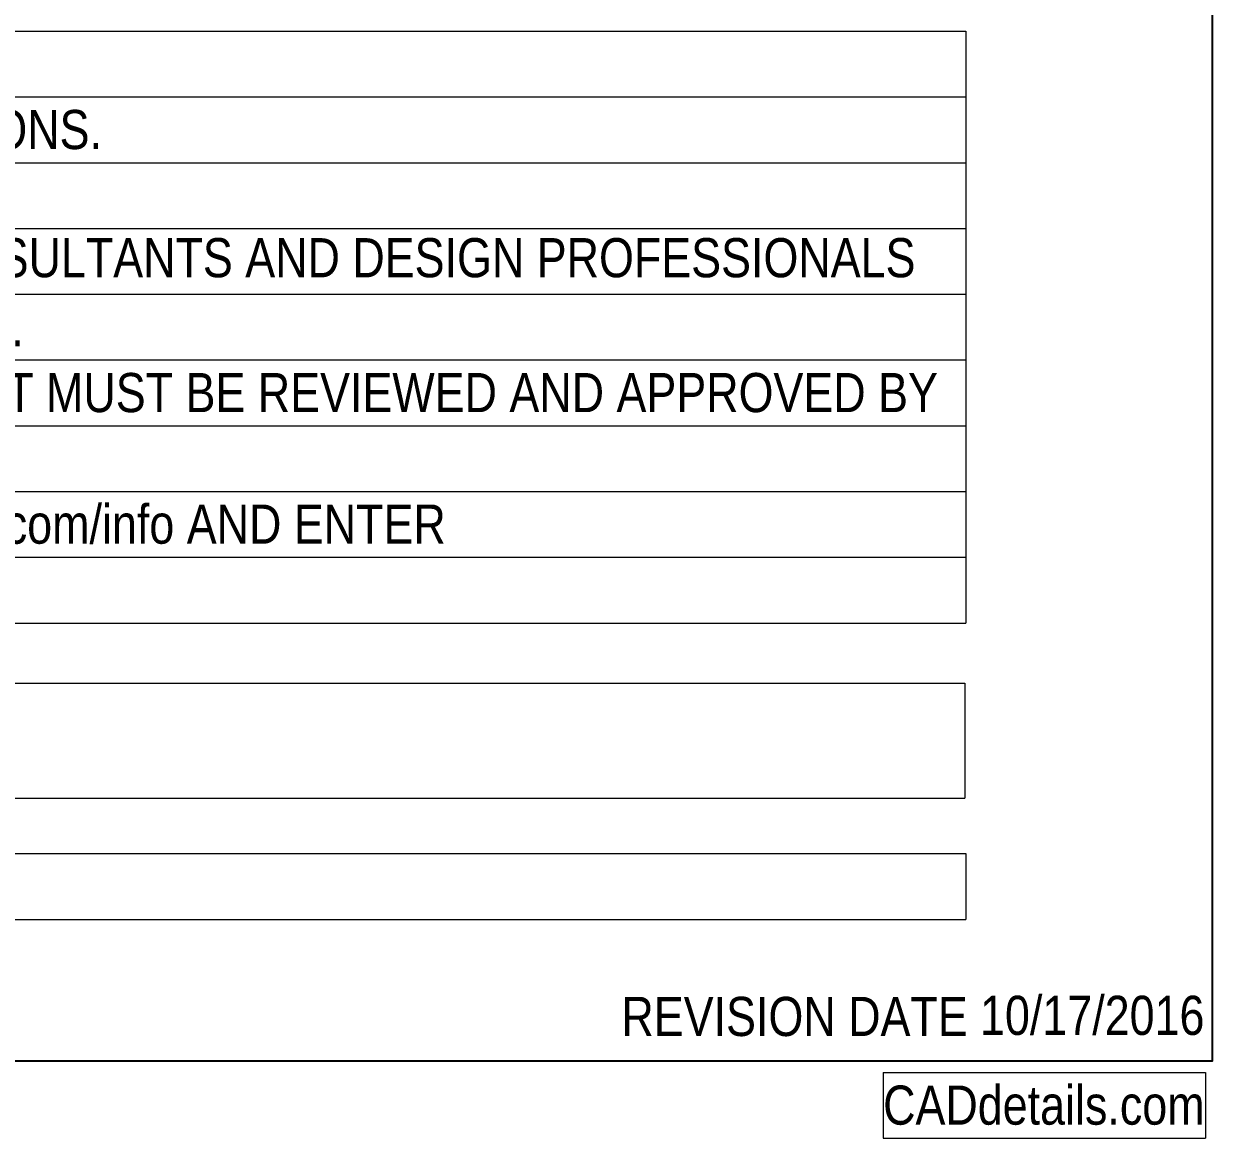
# Model space of a CAD drawing. Extents: x 0 to 216, y -5 to 280.
# Drawn here: x 143.7 to 216, y -4.7 to 63.1 of the extents above; entities that cross this region are included whole.
import ezdxf

# ---------------------------------------------------------------- set-up
doc = ezdxf.new("R2010")
doc.units = 0
doc.header["$LTSCALE"] = 10
doc.header["$MEASUREMENT"] = 0
doc.layers.get('0').update_dxf_attribs({"linetype": 'CONTINUOUS'})
doc.layers.get('Defpoints').update_dxf_attribs({"linetype": 'CONTINUOUS'})
for name, color, linetype in [('5120-LOGO$0$CADdetails-7-VERYFINE', 7, 'CONTINUOUS'), ('5120-LOGO$0$CADdetails-FRAME', 7, 'CONTINUOUS'), ('CADdetails-1-FINE', 1, 'CONTINUOUS'), ('CADdetails-2-FINELIGHT', 2, 'CONTINUOUS'), ('CADdetails-7-FRAME', 7, 'CONTINUOUS')]:
    doc.layers.add(name, color=color, linetype=linetype)
doc.styles.add('5120-LOGO$0$CADdetails-DIMENSIONS', font='ARIALN.TTF', dxfattribs={"height": 2.38})
doc.styles.add('5120-LOGO$0$CADdetails-NOTES', font='ARIALN.TTF', dxfattribs={"height": 2.38})
doc.styles.add('CADdetails-DETAILTITLE', font='ARIALN.TTF', dxfattribs={"height": 4.77})
doc.styles.add('CADdetails-NOTES', font='ARIALN.TTF', dxfattribs={"height": 2.38})

# ---------------------------------------------------------------- blocks, each defined once
blk = doc.blocks.new('*T1')
at = {"layer": 'Defpoints', "color": 8, "linetype": 'ByBlock', "lineweight": 0, "transparency": 16777216}
for p, q in [((0, 0), (162.954, 0)), ((0, 0), (0, -4)), ((162.954, 0), (162.954, -4)), ((0, -4), (162.954, -4))]:
    blk.add_line(p, q, dxfattribs=at)
at = {"layer": 'CADdetails-1-FINE', "transparency": 16777216, "insert": (0.06, -2), "char_height": 2.38, "width": 162.83356, "attachment_point": 4, "style": 'CADdetails-NOTES'}
blk.add_mtext('MAC 10® LEDC 4X4 STANDARD', dxfattribs=at)
blk = doc.blocks.new('*T2')
at = {"layer": 'Defpoints', "color": 8, "linetype": 'ByBlock', "lineweight": 0, "transparency": 16777216}
for p, q in [((0, 0), (163.345, 0)), ((0, 0), (0, -7)), ((163.345, 0), (163.345, -7)), ((0, -7), (163.345, -7))]:
    blk.add_line(p, q, dxfattribs=at)
at = {"layer": 'CADdetails-2-FINELIGHT', "transparency": 16777216, "insert": (0.06, -3.5), "char_height": 4.77, "width": 163.22497, "attachment_point": 4, "style": 'CADdetails-DETAILTITLE'}
blk.add_mtext('MAC 10® 4X4', dxfattribs=at)
blk = doc.blocks.new('*T13')
at = {"layer": 'Defpoints', "color": 8, "linetype": 'ByBlock', "lineweight": 0, "transparency": 16777216}
for p, q in [((0, 0), (19.599, 0)), ((0, 0), (0, -4)), ((19.599, 0), (19.599, -4)), ((0, -4), (19.599, -4))]:
    blk.add_line(p, q, dxfattribs=at)
at = {"layer": '5120-LOGO$0$CADdetails-7-VERYFINE', "transparency": 16777216, "insert": (19.539, -2), "char_height": 2.38, "width": 19.47932, "attachment_point": 6, "style": '5120-LOGO$0$CADdetails-NOTES'}
blk.add_mtext('CADdetails.com', dxfattribs=at)
blk = doc.blocks.new('*T14')
at = {"layer": 'Defpoints', "color": 8, "linetype": 'ByBlock', "lineweight": 0, "transparency": 16777216}
for p, q in [((0, 0), (184.715, 0)), ((0, 0), (0, -36)), ((184.715, 0), (184.715, -36)), ((0, -4), (184.715, -4)), ((0, -8), (184.715, -8)), ((0, -12), (184.715, -12)), ((0, -16), (184.715, -16)), ((0, -20), (184.715, -20)), ((0, -24), (184.715, -24)), ((0, -28), (184.715, -28)), ((0, -32), (184.715, -32)), ((0, -36), (184.715, -36))]:
    blk.add_line(p, q, dxfattribs=at)
at = {"layer": '5120-LOGO$0$CADdetails-7-VERYFINE', "transparency": 16777216, "char_height": 2.38, "width": 184.59478, "attachment_point": 4, "style": '5120-LOGO$0$CADdetails-NOTES'}
for s, insert in [('NOTES:', (0.06, -2)), ("1.   INSTALLATION TO BE COMPLETED IN ACCORDANCE WITH MANUFACTURER'S SPECIFICATIONS.", (0.06, -6)), ('2.   DO NOT SCALE DRAWING.', (0.06, -10)), ('3.   THIS DRAWING IS INTENDED FOR USE BY ARCHITECTS, ENGINEERS, CONTRACTORS, CONSULTANTS AND DESIGN PROFESSIONALS', (0.06, -14)), ('      FOR PLANNING PURPOSES ONLY.  THIS DRAWING MAY NOT BE USED FOR CONSTRUCTION.', (0.06, -18)), ('4.   ALL INFORMATION CONTAINED HEREIN WAS CURRENT AT THE TIME OF DEVELOPMENT BUT MUST BE REVIEWED AND APPROVED BY', (0.06, -22)), ('      THE PRODUCT MANUFACTURER TO BE CONSIDERED ACCURATE.', (0.06, -26)), ("5.   CONTRACTOR'S NOTE: FOR PRODUCT AND COMPANY INFORMATION VISIT www.CADdetails.com/info AND ENTER", (0.06, -30)), ('      REFERENCE NUMBER', (0.06, -34))]:
    blk.add_mtext(s, dxfattribs=dict(at, insert=insert))
blk = doc.blocks.new('5120-LOGO')
at = {"layer": '5120-LOGO$0$CADdetails-FRAME'}
for p, q in [((216, 280), (216, 0)), ((216, 0), (0, 0))]:
    blk.add_line(p, q, dxfattribs=at)
for name, p in [('*T14', (16.304, 62.646)), ('*T13', (195.996, -0.691))]:
    blk.add_blockref(name, p)
at = {"layer": '5120-LOGO$0$CADdetails-7-VERYFINE', "char_height": 2.38, "attachment_point": 1}
for s, width, gutter_width, insert, style in [('REVISION DATE', 24.5006, 11.9, (180.082, 3.908), '5120-LOGO$0$CADdetails-NOTES'), ('10/17/2016', 13.67611, 23.85, (201.882, 3.975), '5120-LOGO$0$CADdetails-DIMENSIONS')]:
    blk.add_mtext_dynamic_manual_height_columns(s, width=width, gutter_width=gutter_width, heights=[0], dxfattribs=dict(at, insert=insert, style=style))

msp = doc.modelspace()

# ---------------------------------------------------------------- linework, layer by layer
at = {"layer": 'CADdetails-7-FRAME'}
msp.add_lwpolyline([(0, 280), (216, 280), (216, 0), (0, 0)], close=True, dxfattribs=at)

# ---------------------------------------------------------------- block references
for name, p in [('5120-LOGO', (0, 0)), ('*T2', (37.613, 22.987)), ('*T1', (38.065, 12.622))]:
    msp.add_blockref(name, p)

doc.saveas('drawing.dxf')
